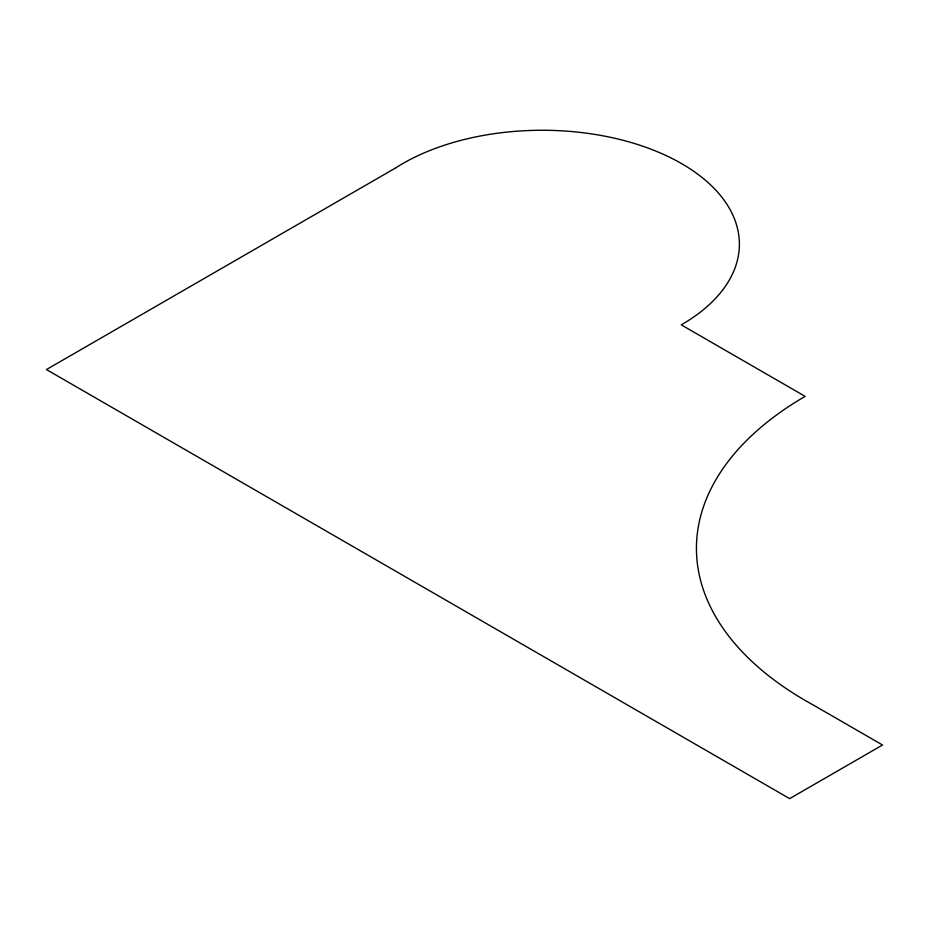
<?xml version="1.0" encoding="UTF-8"?>
<svg xmlns="http://www.w3.org/2000/svg" width="929" height="929" viewBox="0 0 929 929"><rect width="100%" height="100%" fill="white"/><g stroke="black" fill="none" stroke-linecap="round" stroke-linejoin="round"><path stroke-width="1.39" d="M394.825 168.416L46.45 369.556L789.65 798.638L882.55 745L812.875 704.774A373.261 215.505 0 0 1 805.129 396.369L681.271 324.86A197.238 113.872 0 0 0 677.682 161.414A197.238 113.872 0 0 0 394.825 168.416"/></g></svg>
